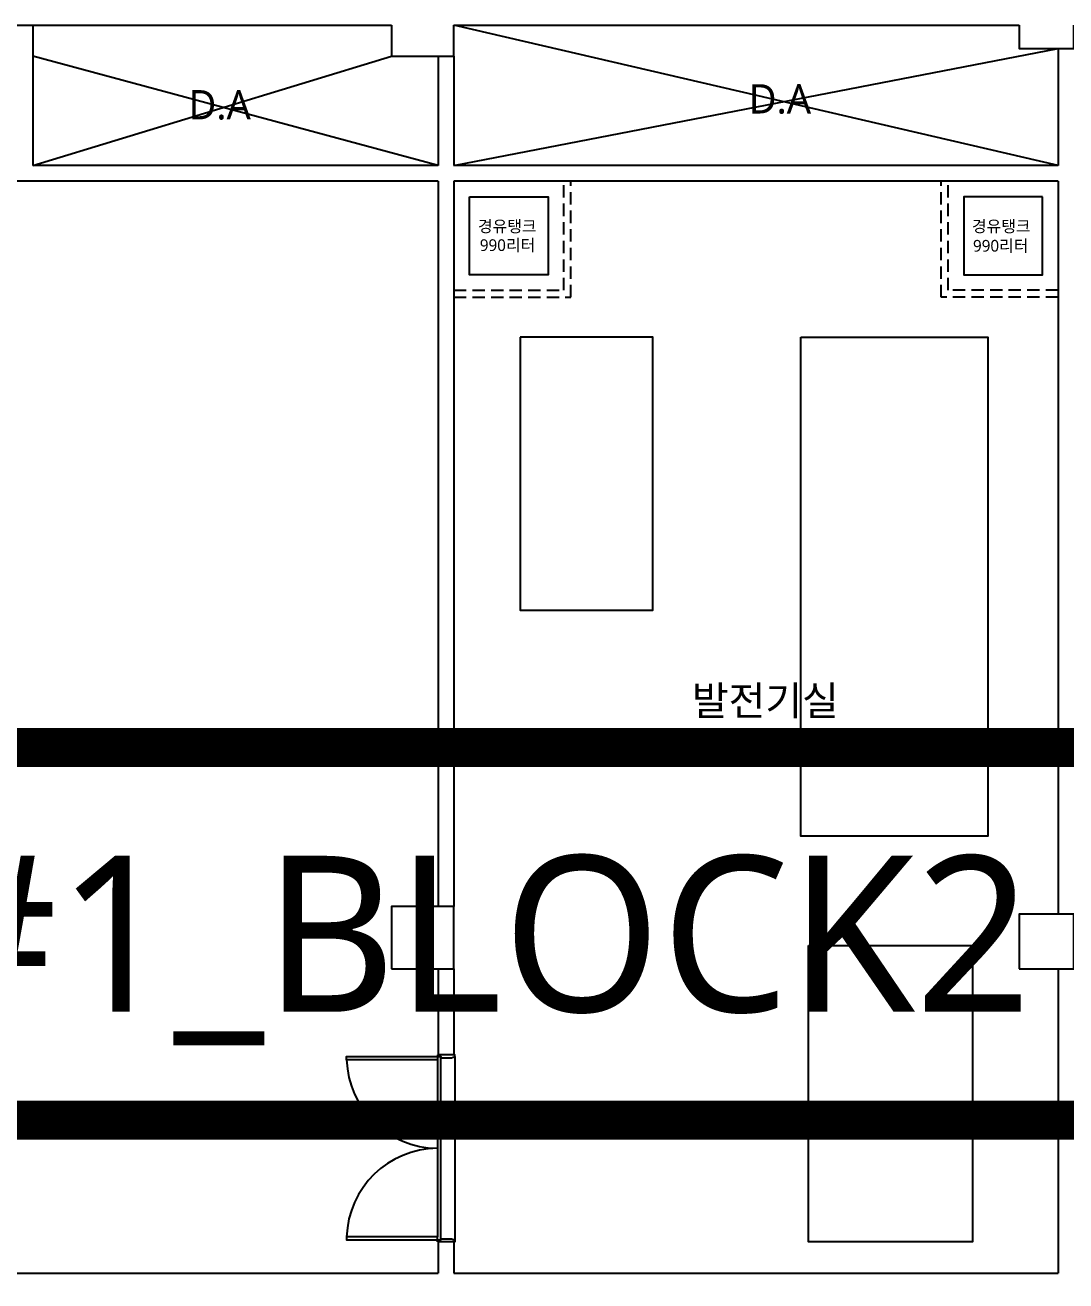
# Model space of a CAD drawing. Header units: millimetres. Extents: x -105683 to 94728, y -31127 to 151123.
# Drawn here: x 775 to 14125, y 52595 to 68695 of the extents above; entities that cross this region are included whole.
import ezdxf
from ezdxf.enums import TextEntityAlignment as Align

# ---------------------------------------------------------------- set-up
doc = ezdxf.new("R2010")
doc.units = ezdxf.units.MM
doc.linetypes.add('HIDDEN', pattern=[9.525, 6.35, -3.175])
doc.linetypes.add('xr_plan$0$HIDDEN2', pattern=[4.7625, 3.175, -1.5875])
doc.layers.add('e-plan', color=9, linetype='Continuous')
doc.layers.add('구역', color=5, linetype='Continuous')
doc.styles.add('xr_plan$0$USUN', font='malgun_0.ttf')
doc.styles.add('Xref-지하1층$0$USUN', font='malgun_0.ttf')

# ---------------------------------------------------------------- blocks, each defined once
blk = doc.blocks.new('Xref-지하1층')
at = {"layer": 'e-plan'}
for p, q in [((400, 80600), (9000, 80600)), ((17550, 78800), (9800, 80600)), ((9600, 78800), (4400, 80200)), ((4400, 78800), (9000, 80200)), ((9800, 78800), (17550, 80300)), ((9588, 67335), (9588, 65065)), ((9631, 65040), (9631, 67360)), ((9812, 67375), (9812, 65025))]:
    blk.add_line(p, q, dxfattribs=at)
at = {"layer": 'e-plan', "linetype": 'Continuous'}
for p, q in [((4400, 80600), (4400, 78800)), ((9800, 80600), (17050, 80600)), ((9600, 80200), (9600, 78800)), ((9800, 80200), (9800, 78800)), ((17550, 80300), (17550, 78800)), ((9600, 78800), (4400, 78800)), ((17550, 78800), (9800, 78800)), ((9600, 78600), (4200, 78600)), ((9600, 78600), (9600, 69300)), ((9800, 78600), (9800, 69300)), ((17550, 78600), (9800, 78600)), ((17550, 78600), (17550, 69200)), ((9600, 68500), (9600, 67400)), ((9800, 68500), (9800, 67400)), ((17550, 68500), (17550, 64600)), ((9800, 67400), (9600, 67400)), ((9800, 67400), (9600, 67400)), ((9600, 65000), (9600, 64600)), ((9800, 65000), (9600, 65000)), ((9800, 65000), (9600, 65000)), ((9800, 65000), (9800, 64600)), ((-10850, 64600), (9600, 64600)), ((9800, 64600), (17550, 64600))]:
    blk.add_line(p, q, dxfattribs=at)
at = {"layer": 'e-plan', "linetype": 'xr_plan$0$HIDDEN2', "ltscale": 50}
for p, q in [((11210, 77200), (11210, 78600)), ((11300, 77110), (11300, 78600)), ((16050, 77110), (16050, 78600)), ((16140, 77200), (16140, 78600)), ((9800, 77200), (11210, 77200)), ((17550, 77200), (16140, 77200)), ((9800, 77110), (11300, 77110)), ((17550, 77110), (16050, 77110))]:
    blk.add_line(p, q, dxfattribs=at)
at = {"layer": 'e-plan'}
for points in [[(9000, 80600), (9000, 80200), (9800, 80200), (9800, 80600)], [(17050, 80600), (17050, 80300), (17750, 80300), (17750, 80600)]]:
    blk.add_lwpolyline(points, dxfattribs=at)
at = {"layer": 'e-plan', "flags": 128}
for points in [[(10000, 78400), (11010, 78400), (11010, 77400), (10000, 77400)], [(17350, 78400), (16340, 78400), (16340, 77400), (17350, 77400)]]:
    blk.add_lwpolyline(points, close=True, dxfattribs=at)
at = {"layer": 'e-plan'}
for points in [[(10650, 76600), (10650, 73100), (12350, 73100), (12350, 76600)], [(14250, 76601), (16650, 76601), (16650, 70200), (14250, 70200)], [(9000, 68500), (9800, 68500), (9800, 69300), (9000, 69300)], [(17050, 68500), (17750, 68500), (17750, 69200), (17050, 69200)], [(14350, 68800), (16450, 68800), (16450, 65000), (14350, 65000)], [(9588, 67375), (9588, 67335), (8424, 67335), (8424, 67375)], [(9588, 67400), (9588, 67375), (9631, 67375), (9631, 67360), (9769, 67360), (9812, 67375), (9812, 67400)], [(9588, 65025), (9588, 65065), (8424, 65065), (8424, 65025)], [(9588, 65000), (9588, 65025), (9631, 65025), (9631, 65040), (9769, 65040), (9812, 65025), (9812, 65000)]]:
    blk.add_lwpolyline(points, close=True, dxfattribs=at)
for centre, start, end in [((9597, 67374), 181.8848, 269.576), ((9597, 65026), 90.424, 178.1152)]:
    blk.add_arc(centre, 1174, start, end, dxfattribs=at)
at = {"layer": 'e-plan', "style": 'xr_plan$0$USUN'}
for p in [(6796, 79579), (13982, 79654)]:
    blk.add_text('D.A', height=375, dxfattribs=at).set_placement(p, align=Align.MIDDLE_CENTER)
at = {"layer": 'e-plan', "ltscale": 3, "style": 'xr_plan$0$USUN'}
for s, p in [('경유탱크', (10108, 77946, 0)), ('경유탱크', (16444, 77946, 0)), ('990리터', (10132, 77704, 0)), ('990리터', (16458, 77696, 0))]:
    blk.add_text(s, height=150, dxfattribs=at).set_placement(p)
blk.add_text('발전기실', height=375, dxfattribs=at).set_placement((13795, 71939), align=Align.MIDDLE_CENTER)

msp = doc.modelspace()

# ---------------------------------------------------------------- linework, layer by layer
at = {"layer": '구역', "color": 7, "linetype": 'HIDDEN', "ltscale": 2, "const_width": 500}
for points in [[(-9968, 59435), (16206, 59435), (16206, 54655), (-9968, 54655)], [(-21020, 54655), (-21020, -26096), (25870, -26096), (25870, -14964), (31006, -14964), (31006, 45912), (54687, 45912), (54687, 54655)]]:
    msp.add_lwpolyline(points, close=True, dxfattribs=at)

# ---------------------------------------------------------------- block references
at = {"layer": 'e-plan'}
msp.add_blockref('Xref-지하1층', (-3525, -11905), dxfattribs=at)

# ---------------------------------------------------------------- texts
at = {"layer": '구역', "color": 7, "linetype": 'HIDDEN', "ltscale": 2, "style": 'Xref-지하1층$0$USUN'}
msp.add_text('ZONE#1_BLOCK2', height=2000, dxfattribs=at).set_placement((3119, 57045), align=Align.MIDDLE_CENTER)

doc.saveas('drawing.dxf')
